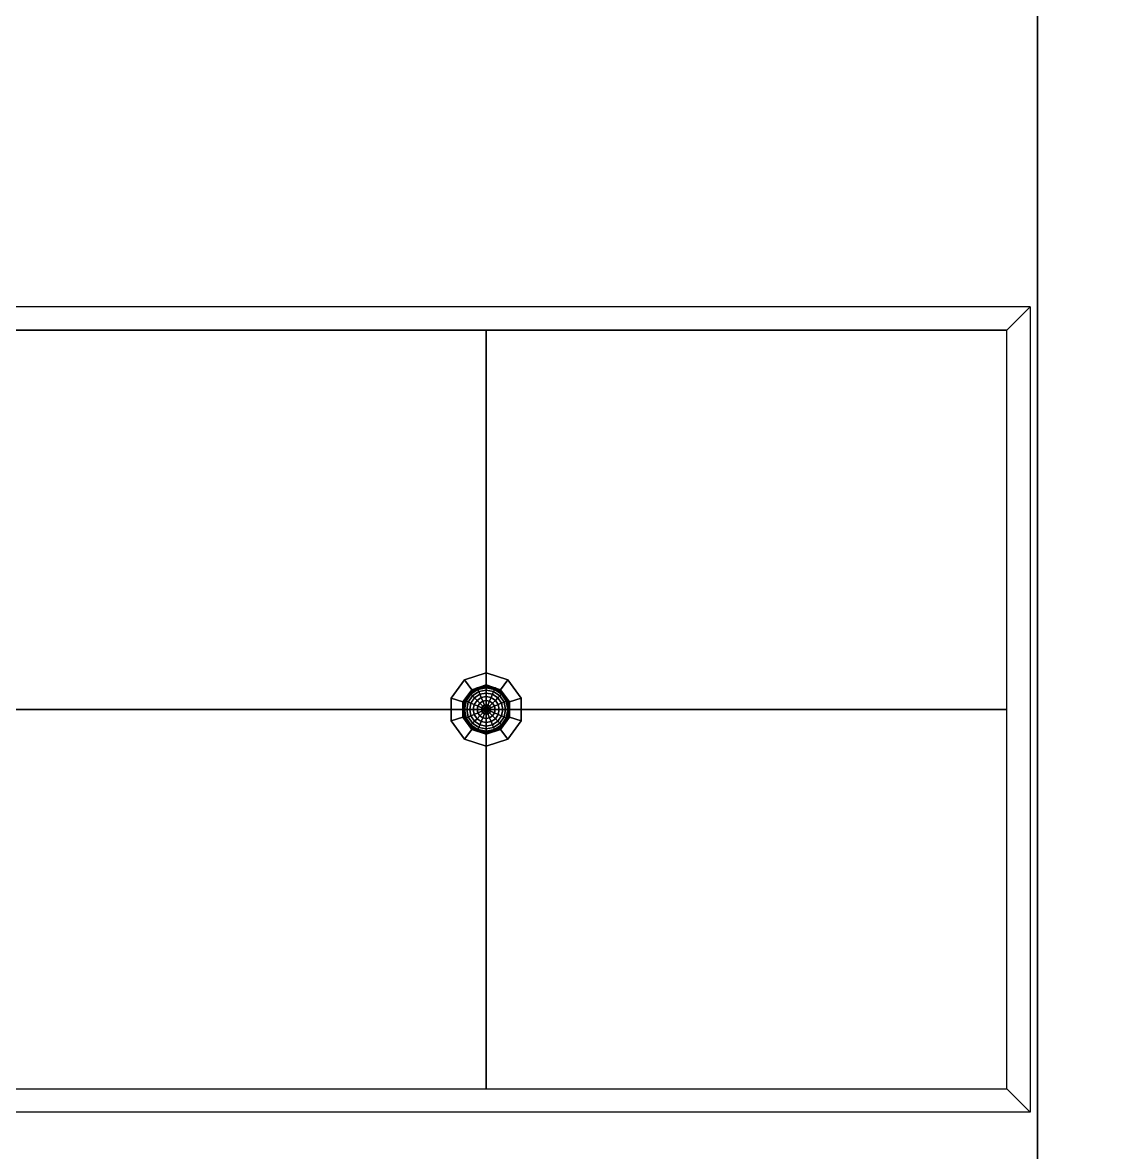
# Model space of a CAD drawing. Header units: millimetres. Extents: x 116.8 to 135.8, y -35.1 to -13.1.
# Drawn here: x 128.919 to 131.249, y -31.342 to -28.921 of the extents above; entities that cross this region are included whole.
import ezdxf

# ---------------------------------------------------------------- set-up
doc = ezdxf.new("R2010")
doc.units = ezdxf.units.MM
for name, color, linetype in [('CONTROSOFFITTO', 41, 'CONTINUOUS'), ('CROMATO', 251, 'CONTINUOUS'), ('LAMPADA', 2, 'CONTINUOUS'), ('PAVIMENTO', 253, 'CONTINUOUS'), ('PAVIMENTO_TERRAZZA', 7, 'CONTINUOUS'), ('SOFFITTO', 41, 'CONTINUOUS')]:
    doc.layers.add(name, color=color, linetype=linetype)

msp = doc.modelspace()

# ---------------------------------------------------------------- linework, layer by layer
at = {"layer": 'CONTROSOFFITTO'}
for points in [[(126.514504, -29.530241, 2.7), (126.564504, -29.580241, 2.6), (131.027595, -29.580241, 2.6), (131.077595, -29.530241, 2.7)], [(131.077595, -31.255588, 2.7), (131.027595, -31.205588, 2.6), (131.027595, -29.580241, 2.6), (131.077595, -29.530241, 2.7)], [(129.911822, -29.580241, 2.6), (128.796049, -29.580241, 2.6), (128.796049, -30.392914, 2.6), (129.911822, -30.392914, 2.6)], [(131.027595, -29.580241, 2.6), (129.911822, -29.580241, 2.6), (129.911822, -30.392914, 2.6), (131.027595, -30.392914, 2.6)], [(129.911822, -30.392914, 2.6), (128.796049, -30.392914, 2.6), (128.796049, -31.205588, 2.6), (129.911822, -31.205588, 2.6)], [(131.027595, -30.392914, 2.6), (129.911822, -30.392914, 2.6), (129.911822, -31.205588, 2.6), (131.027595, -31.205588, 2.6)], [(126.514504, -31.255588, 2.7), (126.564504, -31.205588, 2.6), (131.027595, -31.205588, 2.6), (131.077595, -31.255588, 2.7)]]:
    msp.add_3dface(points, dxfattribs=at)
at = {"layer": 'CROMATO'}
for points in [[(129.880943, -30.35043, 2.6), (129.865492, -30.329163, 2.6), (129.836845, -30.368593, 2.6), (129.861845, -30.376716, 2.6)], [(129.861845, -30.376716, 2.575), (129.836845, -30.368593, 2.575), (129.865492, -30.329163, 2.575), (129.880943, -30.35043, 2.575)], [(129.836845, -30.368593, 2.6), (129.865492, -30.329163, 2.6), (129.865492, -30.329163, 2.575), (129.836845, -30.368593, 2.575)], [(129.911845, -30.340389, 2.6), (129.911845, -30.314102, 2.6), (129.865492, -30.329163, 2.6), (129.880943, -30.35043, 2.6)], [(129.880943, -30.35043, 2.575), (129.865492, -30.329163, 2.575), (129.911845, -30.314102, 2.575), (129.911845, -30.340389, 2.575)], [(129.865492, -30.329163, 2.6), (129.911845, -30.314102, 2.6), (129.911845, -30.314102, 2.575), (129.865492, -30.329163, 2.575)], [(129.865492, -30.329163, 2.6), (129.880943, -30.35043, 2.6), (129.880943, -30.35043, 2.575), (129.865492, -30.329163, 2.575)], [(129.942746, -30.35043, 2.6), (129.958197, -30.329163, 2.6), (129.911845, -30.314102, 2.6), (129.911845, -30.340389, 2.6)], [(129.911845, -30.340389, 2.575), (129.911845, -30.314102, 2.575), (129.958197, -30.329163, 2.575), (129.942746, -30.35043, 2.575)], [(129.911845, -30.314102, 2.6), (129.958197, -30.329163, 2.6), (129.958197, -30.329163, 2.575), (129.911845, -30.314102, 2.575)], [(129.911845, -30.314102, 2.6), (129.911845, -30.340389, 2.6), (129.911845, -30.340389, 2.575), (129.911845, -30.314102, 2.575)], [(129.961845, -30.376716, 2.6), (129.986845, -30.368593, 2.6), (129.958197, -30.329163, 2.6), (129.942746, -30.35043, 2.6)], [(129.942746, -30.35043, 2.575), (129.958197, -30.329163, 2.575), (129.986845, -30.368593, 2.575), (129.961845, -30.376716, 2.575)], [(129.942746, -30.35043, 2.6), (129.958197, -30.329163, 2.6), (129.958197, -30.329163, 2.575), (129.942746, -30.35043, 2.575)], [(129.958197, -30.329163, 2.6), (129.986845, -30.368593, 2.6), (129.986845, -30.368593, 2.575), (129.958197, -30.329163, 2.575)], [(129.880943, -30.35043, 2.575), (129.861845, -30.376716, 2.575), (129.861845, -30.376716, 2.6), (129.880943, -30.35043, 2.6)], [(129.911845, -30.340389, 2.575), (129.880943, -30.35043, 2.575), (129.880943, -30.35043, 2.6), (129.911845, -30.340389, 2.6)], [(129.942746, -30.35043, 2.575), (129.911845, -30.340389, 2.575), (129.911845, -30.340389, 2.6), (129.942746, -30.35043, 2.6)], [(129.961845, -30.376716, 2.575), (129.942746, -30.35043, 2.575), (129.942746, -30.35043, 2.6), (129.961845, -30.376716, 2.6)], [(129.861845, -30.409208, 2.6), (129.836845, -30.417331, 2.6), (129.836845, -30.368593, 2.6), (129.861845, -30.376716, 2.6)], [(129.861845, -30.376716, 2.575), (129.836845, -30.368593, 2.575), (129.836845, -30.417331, 2.575), (129.861845, -30.409208, 2.575)], [(129.861845, -30.376716, 2.6), (129.836845, -30.368593, 2.6), (129.836845, -30.368593, 2.575), (129.861845, -30.376716, 2.575)], [(129.836845, -30.368593, 2.6), (129.836845, -30.417331, 2.6), (129.836845, -30.417331, 2.575), (129.836845, -30.368593, 2.575)], [(129.861845, -30.409208, 2.575), (129.861845, -30.376716, 2.575), (129.861845, -30.376716, 2.6), (129.861845, -30.409208, 2.6)], [(129.961845, -30.409208, 2.6), (129.986845, -30.417331, 2.6), (129.986845, -30.368593, 2.6), (129.961845, -30.376716, 2.6)], [(129.961845, -30.376716, 2.575), (129.986845, -30.368593, 2.575), (129.986845, -30.417331, 2.575), (129.961845, -30.409208, 2.575)], [(129.986845, -30.368593, 2.6), (129.961845, -30.376716, 2.6), (129.961845, -30.376716, 2.575), (129.986845, -30.368593, 2.575)], [(129.961845, -30.409208, 2.575), (129.961845, -30.376716, 2.575), (129.961845, -30.376716, 2.6), (129.961845, -30.409208, 2.6)], [(129.986845, -30.368593, 2.6), (129.986845, -30.417331, 2.6), (129.986845, -30.417331, 2.575), (129.986845, -30.368593, 2.575)], [(129.880943, -30.435495, 2.6), (129.865492, -30.456761, 2.6), (129.836845, -30.417331, 2.6), (129.861845, -30.409208, 2.6)], [(129.861845, -30.409208, 2.575), (129.836845, -30.417331, 2.575), (129.865492, -30.456761, 2.575), (129.880943, -30.435495, 2.575)], [(129.861845, -30.409208, 2.6), (129.836845, -30.417331, 2.6), (129.836845, -30.417331, 2.575), (129.861845, -30.409208, 2.575)], [(129.836845, -30.417331, 2.6), (129.865492, -30.456761, 2.6), (129.865492, -30.456761, 2.575), (129.836845, -30.417331, 2.575)], [(129.880943, -30.435495, 2.575), (129.861845, -30.409208, 2.575), (129.861845, -30.409208, 2.6), (129.880943, -30.435495, 2.6)], [(129.961845, -30.409208, 2.6), (129.986845, -30.417331, 2.6), (129.958197, -30.456761, 2.6), (129.942746, -30.435495, 2.6)], [(129.942746, -30.435495, 2.575), (129.958197, -30.456761, 2.575), (129.986845, -30.417331, 2.575), (129.961845, -30.409208, 2.575)], [(129.961845, -30.409208, 2.575), (129.942746, -30.435495, 2.575), (129.942746, -30.435495, 2.6), (129.961845, -30.409208, 2.6)], [(129.958197, -30.456761, 2.6), (129.986845, -30.417331, 2.6), (129.986845, -30.417331, 2.575), (129.958197, -30.456761, 2.575)], [(129.986845, -30.417331, 2.6), (129.961845, -30.409208, 2.6), (129.961845, -30.409208, 2.575), (129.986845, -30.417331, 2.575)], [(129.911845, -30.445535, 2.6), (129.911845, -30.471822, 2.6), (129.865492, -30.456761, 2.6), (129.880943, -30.435495, 2.6)], [(129.880943, -30.435495, 2.575), (129.865492, -30.456761, 2.575), (129.911845, -30.471822, 2.575), (129.911845, -30.445535, 2.575)], [(129.880943, -30.435495, 2.6), (129.865492, -30.456761, 2.6), (129.865492, -30.456761, 2.575), (129.880943, -30.435495, 2.575)], [(129.911845, -30.445535, 2.575), (129.880943, -30.435495, 2.575), (129.880943, -30.435495, 2.6), (129.911845, -30.445535, 2.6)], [(129.942746, -30.435495, 2.6), (129.958197, -30.456761, 2.6), (129.911845, -30.471822, 2.6), (129.911845, -30.445535, 2.6)], [(129.911845, -30.445535, 2.575), (129.911845, -30.471822, 2.575), (129.958197, -30.456761, 2.575), (129.942746, -30.435495, 2.575)], [(129.942746, -30.435495, 2.575), (129.911845, -30.445535, 2.575), (129.911845, -30.445535, 2.6), (129.942746, -30.435495, 2.6)], [(129.911845, -30.445535, 2.6), (129.911845, -30.471822, 2.6), (129.911845, -30.471822, 2.575), (129.911845, -30.445535, 2.575)], [(129.942746, -30.435495, 2.6), (129.958197, -30.456761, 2.6), (129.958197, -30.456761, 2.575), (129.942746, -30.435495, 2.575)], [(129.865492, -30.456761, 2.6), (129.911845, -30.471822, 2.6), (129.911845, -30.471822, 2.575), (129.865492, -30.456761, 2.575)], [(129.911845, -30.471822, 2.6), (129.958197, -30.456761, 2.6), (129.958197, -30.456761, 2.575), (129.911845, -30.471822, 2.575)]]:
    msp.add_3dface(points, dxfattribs=at)
at = {"layer": 'LAMPADA'}
for points in [[(129.866538, -30.374196, 2.565246), (129.877169, -30.358286, 2.565246), (129.876489, -30.357607, 2.575), (129.865651, -30.373828, 2.575)], [(129.869167, -30.375284, 2.555866), (129.879181, -30.360298, 2.555866), (129.877169, -30.358286, 2.565246), (129.866538, -30.374196, 2.565246)], [(129.877169, -30.358286, 2.565246), (129.893078, -30.347656, 2.565246), (129.892711, -30.346768, 2.575), (129.876489, -30.357607, 2.575)], [(129.879181, -30.360298, 2.555866), (129.894167, -30.350284, 2.555866), (129.893078, -30.347656, 2.565246), (129.877169, -30.358286, 2.565246)], [(129.882448, -30.363565, 2.547222), (129.895935, -30.354553, 2.547222), (129.894167, -30.350284, 2.555866), (129.879181, -30.360298, 2.555866)], [(129.886845, -30.367962, 2.539645), (129.898315, -30.360298, 2.539645), (129.895935, -30.354553, 2.547222), (129.882448, -30.363565, 2.547222)], [(129.893078, -30.347656, 2.565246), (129.911845, -30.343923, 2.565246), (129.911845, -30.342962, 2.575), (129.892711, -30.346768, 2.575)], [(129.894167, -30.350284, 2.555866), (129.911845, -30.346768, 2.555866), (129.911845, -30.343923, 2.565246), (129.893078, -30.347656, 2.565246)], [(129.895935, -30.354553, 2.547222), (129.911845, -30.351389, 2.547222), (129.911845, -30.346768, 2.555866), (129.894167, -30.350284, 2.555866)], [(129.898315, -30.360298, 2.539645), (129.911845, -30.357607, 2.539645), (129.911845, -30.351389, 2.547222), (129.895935, -30.354553, 2.547222)], [(129.901214, -30.367298, 2.533427), (129.911845, -30.365184, 2.533427), (129.911845, -30.357607, 2.539645), (129.898315, -30.360298, 2.539645)], [(129.911845, -30.343923, 2.565246), (129.930611, -30.347656, 2.565246), (129.930979, -30.346768, 2.575), (129.911845, -30.342962, 2.575)], [(129.911845, -30.346768, 2.555866), (129.929522, -30.350284, 2.555866), (129.930611, -30.347656, 2.565246), (129.911845, -30.343923, 2.565246)], [(129.911845, -30.351389, 2.547222), (129.927754, -30.354553, 2.547222), (129.929522, -30.350284, 2.555866), (129.911845, -30.346768, 2.555866)], [(129.911845, -30.357607, 2.539645), (129.925375, -30.360298, 2.539645), (129.927754, -30.354553, 2.547222), (129.911845, -30.351389, 2.547222)], [(129.911845, -30.365184, 2.533427), (129.922475, -30.367298, 2.533427), (129.925375, -30.360298, 2.539645), (129.911845, -30.357607, 2.539645)], [(129.925375, -30.360298, 2.539645), (129.936845, -30.367962, 2.539645), (129.941242, -30.363565, 2.547222), (129.927754, -30.354553, 2.547222)], [(129.927754, -30.354553, 2.547222), (129.941242, -30.363565, 2.547222), (129.944509, -30.360298, 2.555866), (129.929522, -30.350284, 2.555866)], [(129.929522, -30.350284, 2.555866), (129.944509, -30.360298, 2.555866), (129.946521, -30.358286, 2.565246), (129.930611, -30.347656, 2.565246)], [(129.930611, -30.347656, 2.565246), (129.946521, -30.358286, 2.565246), (129.9472, -30.357607, 2.575), (129.930979, -30.346768, 2.575)], [(129.944509, -30.360298, 2.555866), (129.954522, -30.375284, 2.555866), (129.957151, -30.374196, 2.565246), (129.946521, -30.358286, 2.565246)], [(129.946521, -30.358286, 2.565246), (129.957151, -30.374196, 2.565246), (129.958039, -30.373828, 2.575), (129.9472, -30.357607, 2.575)], [(129.862805, -30.392962, 2.565246), (129.866538, -30.374196, 2.565246), (129.865651, -30.373828, 2.575), (129.861845, -30.392962, 2.575)], [(129.865651, -30.392962, 2.555866), (129.869167, -30.375284, 2.555866), (129.866538, -30.374196, 2.565246), (129.862805, -30.392962, 2.565246)], [(129.870271, -30.392962, 2.547222), (129.873436, -30.377053, 2.547222), (129.869167, -30.375284, 2.555866), (129.865651, -30.392962, 2.555866)], [(129.873436, -30.377053, 2.547222), (129.882448, -30.363565, 2.547222), (129.879181, -30.360298, 2.555866), (129.869167, -30.375284, 2.555866)], [(129.876489, -30.392962, 2.539645), (129.879181, -30.379432, 2.539645), (129.873436, -30.377053, 2.547222), (129.870271, -30.392962, 2.547222)], [(129.879181, -30.379432, 2.539645), (129.886845, -30.367962, 2.539645), (129.882448, -30.363565, 2.547222), (129.873436, -30.377053, 2.547222)], [(129.884066, -30.392962, 2.533427), (129.886181, -30.382332, 2.533427), (129.879181, -30.379432, 2.539645), (129.876489, -30.392962, 2.539645)], [(129.886181, -30.382332, 2.533427), (129.892202, -30.37332, 2.533427), (129.886845, -30.367962, 2.539645), (129.879181, -30.379432, 2.539645)], [(129.892711, -30.392962, 2.528806), (129.894167, -30.38564, 2.528806), (129.886181, -30.382332, 2.533427), (129.884066, -30.392962, 2.533427)], [(129.894167, -30.38564, 2.528806), (129.898315, -30.379432, 2.528806), (129.892202, -30.37332, 2.533427), (129.886181, -30.382332, 2.533427)], [(129.892202, -30.37332, 2.533427), (129.901214, -30.367298, 2.533427), (129.898315, -30.360298, 2.539645), (129.886845, -30.367962, 2.539645)], [(129.898315, -30.379432, 2.528806), (129.904522, -30.375284, 2.528806), (129.901214, -30.367298, 2.533427), (129.892202, -30.37332, 2.533427)], [(129.902833, -30.389229, 2.525961), (129.904947, -30.386065, 2.525961), (129.898315, -30.379432, 2.528806), (129.894167, -30.38564, 2.528806)], [(129.904947, -30.386065, 2.525961), (129.908112, -30.38395, 2.525961), (129.904522, -30.375284, 2.528806), (129.898315, -30.379432, 2.528806)], [(129.904522, -30.375284, 2.528806), (129.911845, -30.373828, 2.528806), (129.911845, -30.365184, 2.533427), (129.901214, -30.367298, 2.533427)], [(129.908112, -30.38395, 2.525961), (129.911845, -30.383208, 2.525961), (129.911845, -30.373828, 2.528806), (129.904522, -30.375284, 2.528806)], [(129.911845, -30.392962, 2.525), (129.911845, -30.392962, 2.525), (129.908112, -30.38395, 2.525961), (129.904947, -30.386065, 2.525961)], [(129.911845, -30.392962, 2.525), (129.911845, -30.392962, 2.525), (129.911845, -30.383208, 2.525961), (129.908112, -30.38395, 2.525961)], [(129.911845, -30.373828, 2.528806), (129.919167, -30.375284, 2.528806), (129.922475, -30.367298, 2.533427), (129.911845, -30.365184, 2.533427)], [(129.911845, -30.383208, 2.525961), (129.915578, -30.38395, 2.525961), (129.919167, -30.375284, 2.528806), (129.911845, -30.373828, 2.528806)], [(129.911845, -30.392962, 2.525), (129.911845, -30.392962, 2.525), (129.915578, -30.38395, 2.525961), (129.911845, -30.383208, 2.525961)], [(129.911845, -30.392962, 2.525), (129.911845, -30.392962, 2.525), (129.918742, -30.386065, 2.525961), (129.915578, -30.38395, 2.525961)], [(129.915578, -30.38395, 2.525961), (129.918742, -30.386065, 2.525961), (129.925375, -30.379432, 2.528806), (129.919167, -30.375284, 2.528806)], [(129.918742, -30.386065, 2.525961), (129.920857, -30.389229, 2.525961), (129.929522, -30.38564, 2.528806), (129.925375, -30.379432, 2.528806)], [(129.919167, -30.375284, 2.528806), (129.925375, -30.379432, 2.528806), (129.931487, -30.37332, 2.533427), (129.922475, -30.367298, 2.533427)], [(129.922475, -30.367298, 2.533427), (129.931487, -30.37332, 2.533427), (129.936845, -30.367962, 2.539645), (129.925375, -30.360298, 2.539645)], [(129.925375, -30.379432, 2.528806), (129.929522, -30.38564, 2.528806), (129.937509, -30.382332, 2.533427), (129.931487, -30.37332, 2.533427)], [(129.929522, -30.38564, 2.528806), (129.930979, -30.392962, 2.528806), (129.939623, -30.392962, 2.533427), (129.937509, -30.382332, 2.533427)], [(129.931487, -30.37332, 2.533427), (129.937509, -30.382332, 2.533427), (129.944509, -30.379432, 2.539645), (129.936845, -30.367962, 2.539645)], [(129.936845, -30.367962, 2.539645), (129.944509, -30.379432, 2.539645), (129.950254, -30.377053, 2.547222), (129.941242, -30.363565, 2.547222)], [(129.937509, -30.382332, 2.533427), (129.939623, -30.392962, 2.533427), (129.9472, -30.392962, 2.539645), (129.944509, -30.379432, 2.539645)], [(129.941242, -30.363565, 2.547222), (129.950254, -30.377053, 2.547222), (129.954522, -30.375284, 2.555866), (129.944509, -30.360298, 2.555866)], [(129.944509, -30.379432, 2.539645), (129.9472, -30.392962, 2.539645), (129.953418, -30.392962, 2.547222), (129.950254, -30.377053, 2.547222)], [(129.950254, -30.377053, 2.547222), (129.953418, -30.392962, 2.547222), (129.958039, -30.392962, 2.555866), (129.954522, -30.375284, 2.555866)], [(129.954522, -30.375284, 2.555866), (129.958039, -30.392962, 2.555866), (129.960884, -30.392962, 2.565246), (129.957151, -30.374196, 2.565246)], [(129.957151, -30.374196, 2.565246), (129.960884, -30.392962, 2.565246), (129.961845, -30.392962, 2.575), (129.958039, -30.373828, 2.575)], [(129.866538, -30.411729, 2.565246), (129.862805, -30.392962, 2.565246), (129.861845, -30.392962, 2.575), (129.865651, -30.412096, 2.575)], [(129.869167, -30.41064, 2.555866), (129.865651, -30.392962, 2.555866), (129.862805, -30.392962, 2.565246), (129.866538, -30.411729, 2.565246)], [(129.873436, -30.408872, 2.547222), (129.870271, -30.392962, 2.547222), (129.865651, -30.392962, 2.555866), (129.869167, -30.41064, 2.555866)], [(129.879181, -30.406492, 2.539645), (129.876489, -30.392962, 2.539645), (129.870271, -30.392962, 2.547222), (129.873436, -30.408872, 2.547222)], [(129.886845, -30.417962, 2.539645), (129.879181, -30.406492, 2.539645), (129.873436, -30.408872, 2.547222), (129.882448, -30.422359, 2.547222)], [(129.886181, -30.403593, 2.533427), (129.884066, -30.392962, 2.533427), (129.876489, -30.392962, 2.539645), (129.879181, -30.406492, 2.539645)], [(129.892202, -30.412604, 2.533427), (129.886181, -30.403593, 2.533427), (129.879181, -30.406492, 2.539645), (129.886845, -30.417962, 2.539645)], [(129.894167, -30.400284, 2.528806), (129.892711, -30.392962, 2.528806), (129.884066, -30.392962, 2.533427), (129.886181, -30.403593, 2.533427)], [(129.898315, -30.406492, 2.528806), (129.894167, -30.400284, 2.528806), (129.886181, -30.403593, 2.533427), (129.892202, -30.412604, 2.533427)], [(129.904522, -30.41064, 2.528806), (129.898315, -30.406492, 2.528806), (129.892202, -30.412604, 2.533427), (129.901214, -30.418626, 2.533427)], [(129.90209, -30.392962, 2.525961), (129.902833, -30.389229, 2.525961), (129.894167, -30.38564, 2.528806), (129.892711, -30.392962, 2.528806)], [(129.902833, -30.396695, 2.525961), (129.90209, -30.392962, 2.525961), (129.892711, -30.392962, 2.528806), (129.894167, -30.400284, 2.528806)], [(129.904947, -30.39986, 2.525961), (129.902833, -30.396695, 2.525961), (129.894167, -30.400284, 2.528806), (129.898315, -30.406492, 2.528806)], [(129.908112, -30.401974, 2.525961), (129.904947, -30.39986, 2.525961), (129.898315, -30.406492, 2.528806), (129.904522, -30.41064, 2.528806)], [(129.911845, -30.392962, 2.525), (129.911845, -30.392962, 2.525), (129.902833, -30.389229, 2.525961), (129.90209, -30.392962, 2.525961)], [(129.911845, -30.392962, 2.525), (129.911845, -30.392962, 2.525), (129.90209, -30.392962, 2.525961), (129.902833, -30.396695, 2.525961)], [(129.911845, -30.392962, 2.525), (129.911845, -30.392962, 2.525), (129.904947, -30.386065, 2.525961), (129.902833, -30.389229, 2.525961)], [(129.911845, -30.392962, 2.525), (129.911845, -30.392962, 2.525), (129.902833, -30.396695, 2.525961), (129.904947, -30.39986, 2.525961)], [(129.911845, -30.402717, 2.525961), (129.908112, -30.401974, 2.525961), (129.904522, -30.41064, 2.528806), (129.911845, -30.412096, 2.528806)], [(129.911845, -30.392962, 2.525), (129.911845, -30.392962, 2.525), (129.904947, -30.39986, 2.525961), (129.908112, -30.401974, 2.525961)], [(129.911845, -30.392962, 2.525), (129.911845, -30.392962, 2.525), (129.908112, -30.401974, 2.525961), (129.911845, -30.402717, 2.525961)], [(129.911845, -30.392962, 2.525), (129.911845, -30.392962, 2.525), (129.920857, -30.389229, 2.525961), (129.918742, -30.386065, 2.525961)], [(129.911845, -30.392962, 2.525), (129.911845, -30.392962, 2.525), (129.921599, -30.392962, 2.525961), (129.920857, -30.389229, 2.525961)], [(129.911845, -30.392962, 2.525), (129.911845, -30.392962, 2.525), (129.920857, -30.396695, 2.525961), (129.921599, -30.392962, 2.525961)], [(129.911845, -30.392962, 2.525), (129.911845, -30.392962, 2.525), (129.918742, -30.39986, 2.525961), (129.920857, -30.396695, 2.525961)], [(129.911845, -30.392962, 2.525), (129.911845, -30.392962, 2.525), (129.915578, -30.401974, 2.525961), (129.918742, -30.39986, 2.525961)], [(129.911845, -30.392962, 2.525), (129.911845, -30.392962, 2.525), (129.911845, -30.402717, 2.525961), (129.915578, -30.401974, 2.525961)], [(129.915578, -30.401974, 2.525961), (129.911845, -30.402717, 2.525961), (129.911845, -30.412096, 2.528806), (129.919167, -30.41064, 2.528806)], [(129.918742, -30.39986, 2.525961), (129.915578, -30.401974, 2.525961), (129.919167, -30.41064, 2.528806), (129.925375, -30.406492, 2.528806)], [(129.920857, -30.396695, 2.525961), (129.918742, -30.39986, 2.525961), (129.925375, -30.406492, 2.528806), (129.929522, -30.400284, 2.528806)], [(129.925375, -30.406492, 2.528806), (129.919167, -30.41064, 2.528806), (129.922475, -30.418626, 2.533427), (129.931487, -30.412604, 2.533427)], [(129.920857, -30.389229, 2.525961), (129.921599, -30.392962, 2.525961), (129.930979, -30.392962, 2.528806), (129.929522, -30.38564, 2.528806)], [(129.921599, -30.392962, 2.525961), (129.920857, -30.396695, 2.525961), (129.929522, -30.400284, 2.528806), (129.930979, -30.392962, 2.528806)], [(129.929522, -30.400284, 2.528806), (129.925375, -30.406492, 2.528806), (129.931487, -30.412604, 2.533427), (129.937509, -30.403593, 2.533427)], [(129.930979, -30.392962, 2.528806), (129.929522, -30.400284, 2.528806), (129.937509, -30.403593, 2.533427), (129.939623, -30.392962, 2.533427)], [(129.937509, -30.403593, 2.533427), (129.931487, -30.412604, 2.533427), (129.936845, -30.417962, 2.539645), (129.944509, -30.406492, 2.539645)], [(129.944509, -30.406492, 2.539645), (129.936845, -30.417962, 2.539645), (129.941242, -30.422359, 2.547222), (129.950254, -30.408872, 2.547222)], [(129.939623, -30.392962, 2.533427), (129.937509, -30.403593, 2.533427), (129.944509, -30.406492, 2.539645), (129.9472, -30.392962, 2.539645)], [(129.9472, -30.392962, 2.539645), (129.944509, -30.406492, 2.539645), (129.950254, -30.408872, 2.547222), (129.953418, -30.392962, 2.547222)], [(129.953418, -30.392962, 2.547222), (129.950254, -30.408872, 2.547222), (129.954522, -30.41064, 2.555866), (129.958039, -30.392962, 2.555866)], [(129.958039, -30.392962, 2.555866), (129.954522, -30.41064, 2.555866), (129.957151, -30.411729, 2.565246), (129.960884, -30.392962, 2.565246)], [(129.960884, -30.392962, 2.565246), (129.957151, -30.411729, 2.565246), (129.958039, -30.412096, 2.575), (129.961845, -30.392962, 2.575)], [(129.877169, -30.427638, 2.565246), (129.866538, -30.411729, 2.565246), (129.865651, -30.412096, 2.575), (129.876489, -30.428317, 2.575)], [(129.879181, -30.425626, 2.555866), (129.869167, -30.41064, 2.555866), (129.866538, -30.411729, 2.565246), (129.877169, -30.427638, 2.565246)], [(129.882448, -30.422359, 2.547222), (129.873436, -30.408872, 2.547222), (129.869167, -30.41064, 2.555866), (129.879181, -30.425626, 2.555866)], [(129.893078, -30.438268, 2.565246), (129.877169, -30.427638, 2.565246), (129.876489, -30.428317, 2.575), (129.892711, -30.439156, 2.575)], [(129.894167, -30.43564, 2.555866), (129.879181, -30.425626, 2.555866), (129.877169, -30.427638, 2.565246), (129.893078, -30.438268, 2.565246)], [(129.895935, -30.431371, 2.547222), (129.882448, -30.422359, 2.547222), (129.879181, -30.425626, 2.555866), (129.894167, -30.43564, 2.555866)], [(129.898315, -30.425626, 2.539645), (129.886845, -30.417962, 2.539645), (129.882448, -30.422359, 2.547222), (129.895935, -30.431371, 2.547222)], [(129.901214, -30.418626, 2.533427), (129.892202, -30.412604, 2.533427), (129.886845, -30.417962, 2.539645), (129.898315, -30.425626, 2.539645)], [(129.911845, -30.434536, 2.547222), (129.895935, -30.431371, 2.547222), (129.894167, -30.43564, 2.555866), (129.911845, -30.439156, 2.555866)], [(129.911845, -30.428317, 2.539645), (129.898315, -30.425626, 2.539645), (129.895935, -30.431371, 2.547222), (129.911845, -30.434536, 2.547222)], [(129.911845, -30.420741, 2.533427), (129.901214, -30.418626, 2.533427), (129.898315, -30.425626, 2.539645), (129.911845, -30.428317, 2.539645)], [(129.911845, -30.412096, 2.528806), (129.904522, -30.41064, 2.528806), (129.901214, -30.418626, 2.533427), (129.911845, -30.420741, 2.533427)], [(129.919167, -30.41064, 2.528806), (129.911845, -30.412096, 2.528806), (129.911845, -30.420741, 2.533427), (129.922475, -30.418626, 2.533427)], [(129.922475, -30.418626, 2.533427), (129.911845, -30.420741, 2.533427), (129.911845, -30.428317, 2.539645), (129.925375, -30.425626, 2.539645)], [(129.925375, -30.425626, 2.539645), (129.911845, -30.428317, 2.539645), (129.911845, -30.434536, 2.547222), (129.927754, -30.431371, 2.547222)], [(129.927754, -30.431371, 2.547222), (129.911845, -30.434536, 2.547222), (129.911845, -30.439156, 2.555866), (129.929522, -30.43564, 2.555866)], [(129.931487, -30.412604, 2.533427), (129.922475, -30.418626, 2.533427), (129.925375, -30.425626, 2.539645), (129.936845, -30.417962, 2.539645)], [(129.936845, -30.417962, 2.539645), (129.925375, -30.425626, 2.539645), (129.927754, -30.431371, 2.547222), (129.941242, -30.422359, 2.547222)], [(129.941242, -30.422359, 2.547222), (129.927754, -30.431371, 2.547222), (129.929522, -30.43564, 2.555866), (129.944509, -30.425626, 2.555866)], [(129.944509, -30.425626, 2.555866), (129.929522, -30.43564, 2.555866), (129.930611, -30.438268, 2.565246), (129.946521, -30.427638, 2.565246)], [(129.946521, -30.427638, 2.565246), (129.930611, -30.438268, 2.565246), (129.930979, -30.439156, 2.575), (129.9472, -30.428317, 2.575)], [(129.950254, -30.408872, 2.547222), (129.941242, -30.422359, 2.547222), (129.944509, -30.425626, 2.555866), (129.954522, -30.41064, 2.555866)], [(129.954522, -30.41064, 2.555866), (129.944509, -30.425626, 2.555866), (129.946521, -30.427638, 2.565246), (129.957151, -30.411729, 2.565246)], [(129.957151, -30.411729, 2.565246), (129.946521, -30.427638, 2.565246), (129.9472, -30.428317, 2.575), (129.958039, -30.412096, 2.575)], [(129.911845, -30.442001, 2.565246), (129.893078, -30.438268, 2.565246), (129.892711, -30.439156, 2.575), (129.911845, -30.442962, 2.575)], [(129.911845, -30.439156, 2.555866), (129.894167, -30.43564, 2.555866), (129.893078, -30.438268, 2.565246), (129.911845, -30.442001, 2.565246)], [(129.929522, -30.43564, 2.555866), (129.911845, -30.439156, 2.555866), (129.911845, -30.442001, 2.565246), (129.930611, -30.438268, 2.565246)], [(129.930611, -30.438268, 2.565246), (129.911845, -30.442001, 2.565246), (129.911845, -30.442962, 2.575), (129.930979, -30.439156, 2.575)]]:
    msp.add_3dface(points, dxfattribs=at)
at = {"layer": 'PAVIMENTO'}
for points in [[(133.543016, -28.0149, -0.0183), (133.543016, -32.8399, -0.0183), (128.843016, -32.8399, -0.0183), (128.843016, -28.0024, -0.0183)], [(128.843016, -28.0024), (128.843016, -32.8399), (133.543016, -32.8399), (133.543016, -28.0149)]]:
    msp.add_3dface(points, dxfattribs=at)
at = {"layer": 'PAVIMENTO_TERRAZZA'}
for points in [[(131.093016, -31.4899, 3), (126.343016, -31.4899, 3), (126.343016, -27.8399, 3), (131.093016, -27.8399, 3)], [(135.843016, -31.4899, 3), (131.093016, -31.4899, 3), (131.093016, -27.8399, 3), (135.843016, -27.8399, 3)]]:
    msp.add_3dface(points, dxfattribs=at)
at = {"layer": 'SOFFITTO'}
for points in [[(131.093016, -27.8399, 2.7), (126.343016, -27.8399, 2.7), (126.343016, -31.4899, 2.7), (131.093016, -31.4899, 2.7)], [(135.843016, -27.8399, 2.7), (131.093016, -27.8399, 2.7), (131.093016, -31.4899, 2.7), (135.843016, -31.4899, 2.7)]]:
    msp.add_3dface(points, dxfattribs=at)

doc.saveas('drawing.dxf')
